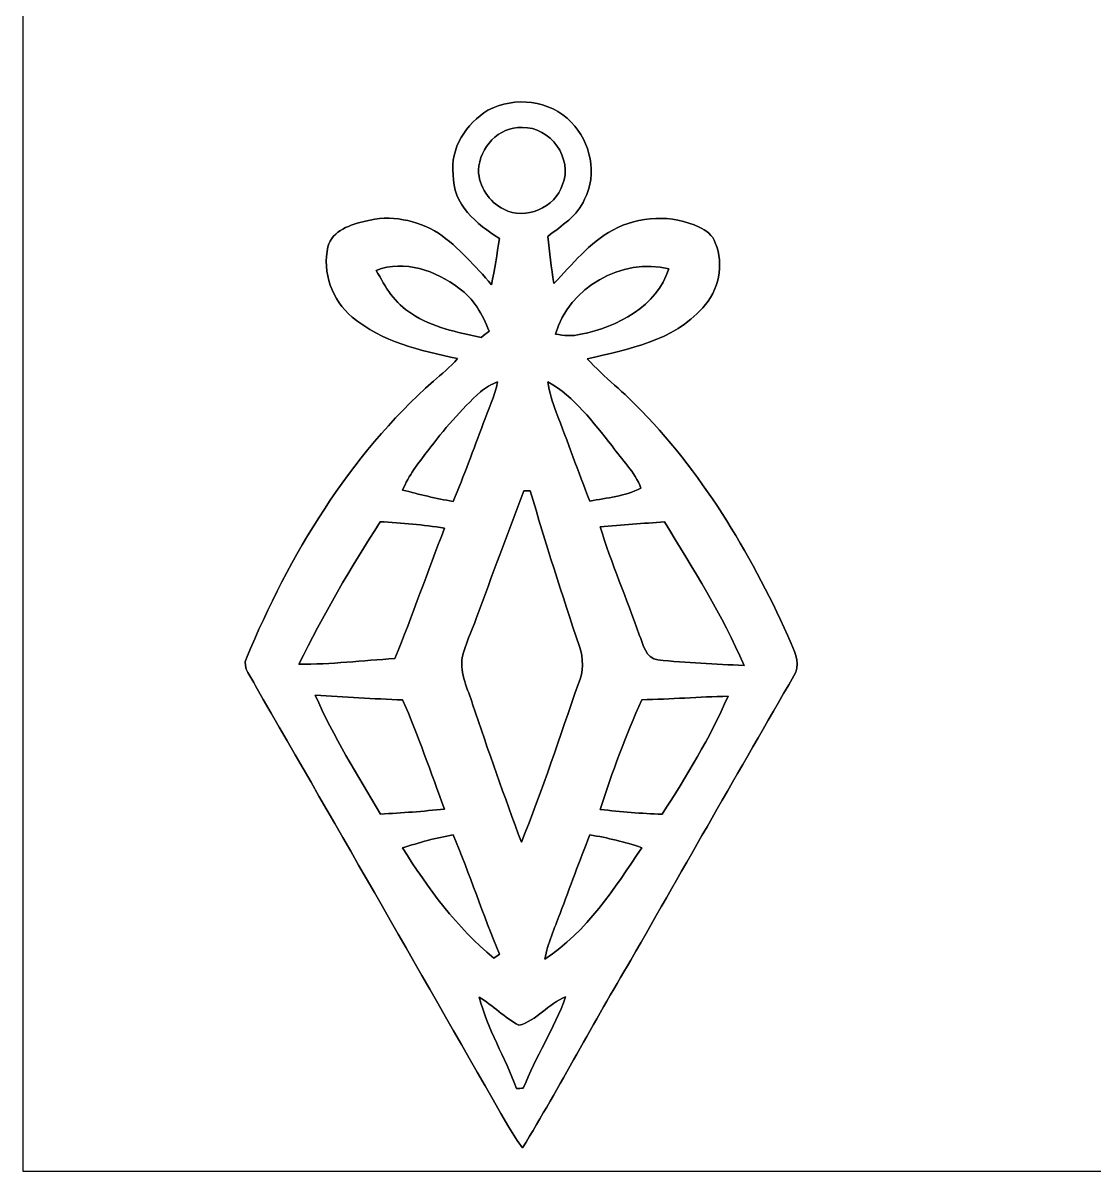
# Model space of a CAD drawing. Header units: centimetres. Extents: x -16.8 to 16.8, y -16.7 to 16.7.
# Drawn here: x -16.77 to -1.22, y -16.67 to 0 of the extents above; entities that cross this region are included whole.
import ezdxf

# ---------------------------------------------------------------- set-up
doc = ezdxf.new("R2010")
doc.units = ezdxf.units.CM
doc.header["$MEASUREMENT"] = 0
doc.layers.add('Layer 1', color=7, linetype='Continuous')

msp = doc.modelspace()

# ---------------------------------------------------------------- linework, layer by layer
at = {"layer": 'Layer 1', "color": 7}
for points, knots in [([(-16.77458, 16.66875), (-16.77458, 16.66875), (16.77458, 16.66875), (16.77458, 16.66875), (16.77458, 16.66875), (16.77458, 16.66875), (16.77458, -16.66875), (16.77458, -16.66875), (16.77458, -16.66875), (16.77458, -16.66875), (-16.77458, -16.66875), (-16.77458, -16.66875), (-16.77458, -16.66875), (-16.77458, -16.66875), (-16.77458, 16.66875), (-16.77458, 16.66875), (-16.77458, 16.66875), (-16.77458, 16.66875), (-16.77458, 16.66875), (-16.77458, 16.66875)], [0, 0, 0, 0, 0.16666667, 0.16666667, 0.16666667, 0.16666667, 0.33333333, 0.33333333, 0.33333333, 0.33333333, 0.5, 0.5, 0.5, 0.5, 0.66666667, 0.66666667, 0.66666667, 0.66666667, 1, 1, 1, 1]), ([(-10.02418, -1.26577), (-10.33745, -1.46085), (-10.58016, -1.8221), (-10.52724, -2.20416), (-10.52724, -2.20416), (-10.54418, -2.62678), (-10.18293, -2.92841), (-9.85661, -3.12949), (-9.85661, -3.12949), (-9.89224, -3.35386), (-9.92858, -3.57822), (-9.97232, -3.80153), (-9.97232, -3.80153), (-10.20692, -3.5306), (-10.44857, -3.26002), (-10.74173, -3.05118), (-10.74173, -3.05118), (-11.055, -2.86103), (-11.4427, -2.77883), (-11.80077, -2.87761), (-11.80077, -2.87761), (-12.01491, -2.92488), (-12.2809, -3.01061), (-12.34687, -3.24838), (-12.34687, -3.24838), (-12.43224, -3.62126), (-12.28972, -4.02978), (-11.99409, -4.26932), (-11.99409, -4.26932), (-11.56511, -4.63162), (-11.00208, -4.7565), (-10.46727, -4.87398), (-10.46727, -4.87398), (-10.57028, -4.99639), (-10.69693, -5.09482), (-10.81546, -5.20136), (-10.81546, -5.20136), (-12.04348, -6.28862), (-12.90426, -7.72231), (-13.53044, -9.22373), (-13.53044, -9.22373), (-13.59888, -9.37084), (-13.45177, -9.49713), (-13.40062, -9.62342), (-13.40062, -9.62342), (-12.1666, -11.75597), (-10.94564, -13.89627), (-9.72009, -16.03375), (-9.72009, -16.03375), (-9.66011, -16.13782), (-9.59379, -16.23836), (-9.52041, -16.33361), (-9.52041, -16.33361), (-8.9789, -15.43509), (-8.48748, -14.50693), (-7.94914, -13.60629), (-7.94914, -13.60629), (-7.16421, -12.22834), (-6.37752, -10.85144), (-5.58271, -9.47949), (-5.58271, -9.47949), (-5.48534, -9.33626), (-5.55449, -9.15317), (-5.61975, -9.01136), (-5.61975, -9.01136), (-6.16303, -7.7851), (-6.85306, -6.60576), (-7.78828, -5.63633), (-7.78828, -5.63633), (-8.03945, -5.36822), (-8.33438, -5.14597), (-8.58379, -4.8768), (-8.58379, -4.8768), (-7.98865, -4.73886), (-7.33178, -4.61751), (-6.90668, -4.13561), (-6.90668, -4.13561), (-6.67138, -3.89008), (-6.59377, -3.50626), (-6.72289, -3.19229), (-6.72289, -3.19229), (-6.76028, -3.08151), (-6.85588, -3.01061), (-6.95819, -2.96616), (-6.95819, -2.96616), (-7.34907, -2.77742), (-7.83202, -2.79753), (-8.21055, -3.00743), (-8.21055, -3.00743), (-8.55557, -3.19334), (-8.79722, -3.50626), (-9.06568, -3.78143), (-9.06568, -3.78143), (-9.10625, -3.55529), (-9.1313, -3.32634), (-9.15388, -3.09809), (-9.15388, -3.09809), (-8.95597, -2.94111), (-8.72384, -2.80211), (-8.62154, -2.56011), (-8.62154, -2.56011), (-8.42927, -2.19745), (-8.53369, -1.72685), (-8.81451, -1.44074), (-8.81451, -1.44074), (-9.12248, -1.11831), (-9.63824, -1.06363), (-10.02418, -1.26577), (-10.02418, -1.26577), (-10.02418, -1.26577), (-10.02418, -1.26577), (-10.02418, -1.26577)], [0, 0, 0, 0, 0.03448276, 0.03448276, 0.03448276, 0.03448276, 0.06896552, 0.06896552, 0.06896552, 0.06896552, 0.10344828, 0.10344828, 0.10344828, 0.10344828, 0.13793103, 0.13793103, 0.13793103, 0.13793103, 0.17241379, 0.17241379, 0.17241379, 0.17241379, 0.20689655, 0.20689655, 0.20689655, 0.20689655, 0.24137931, 0.24137931, 0.24137931, 0.24137931, 0.27586207, 0.27586207, 0.27586207, 0.27586207, 0.31034483, 0.31034483, 0.31034483, 0.31034483, 0.34482759, 0.34482759, 0.34482759, 0.34482759, 0.37931034, 0.37931034, 0.37931034, 0.37931034, 0.4137931, 0.4137931, 0.4137931, 0.4137931, 0.44827586, 0.44827586, 0.44827586, 0.44827586, 0.48275862, 0.48275862, 0.48275862, 0.48275862, 0.51724138, 0.51724138, 0.51724138, 0.51724138, 0.55172414, 0.55172414, 0.55172414, 0.55172414, 0.5862069, 0.5862069, 0.5862069, 0.5862069, 0.62068966, 0.62068966, 0.62068966, 0.62068966, 0.65517241, 0.65517241, 0.65517241, 0.65517241, 0.68965517, 0.68965517, 0.68965517, 0.68965517, 0.72413793, 0.72413793, 0.72413793, 0.72413793, 0.75862069, 0.75862069, 0.75862069, 0.75862069, 0.79310345, 0.79310345, 0.79310345, 0.79310345, 0.82758621, 0.82758621, 0.82758621, 0.82758621, 0.86206897, 0.86206897, 0.86206897, 0.86206897, 0.89655172, 0.89655172, 0.89655172, 0.89655172, 0.93103448, 0.93103448, 0.93103448, 0.93103448, 1, 1, 1, 1]), ([(-9.52676, -1.5173), (-9.12001, -1.50424), (-8.7824, -1.97062), (-8.94115, -2.34738), (-8.94115, -2.34738), (-9.04558, -2.68287), (-9.48196, -2.86949), (-9.79382, -2.70334), (-9.79382, -2.70334), (-10.01042, -2.60068), (-10.15647, -2.37278), (-10.16212, -2.13431), (-10.16212, -2.13431), (-10.14377, -1.8101), (-9.86966, -1.50142), (-9.52676, -1.5173)], [0, 0, 0, 0, 0.2, 0.2, 0.2, 0.2, 0.4, 0.4, 0.4, 0.4, 0.6, 0.6, 0.6, 0.6, 1, 1, 1, 1]), ([(-11.64449, -3.59198), (-11.23774, -3.435), (-10.77842, -3.59586), (-10.44857, -3.84986), (-10.44857, -3.84986), (-10.23126, -3.99732), (-10.10426, -4.23651), (-10.00619, -4.47322), (-10.00619, -4.47322), (-10.04464, -4.50427), (-10.08345, -4.53566), (-10.12155, -4.56777), (-10.12155, -4.56777), (-10.46833, -4.48416), (-10.83345, -4.42771), (-11.13155, -4.21711), (-11.13155, -4.21711), (-11.37708, -4.07952), (-11.51573, -3.82976), (-11.64449, -3.59198)], [0, 0, 0, 0, 0.16666667, 0.16666667, 0.16666667, 0.16666667, 0.33333333, 0.33333333, 0.33333333, 0.33333333, 0.5, 0.5, 0.5, 0.5, 0.66666667, 0.66666667, 0.66666667, 0.66666667, 1, 1, 1, 1]), ([(-9.04487, -4.51697), (-8.8519, -3.8421), (-8.07649, -3.40395), (-7.39669, -3.56835), (-7.39669, -3.56835), (-7.57555, -4.1208), (-8.1407, -4.41219), (-8.67586, -4.51979), (-8.67586, -4.51979), (-8.79828, -4.55224), (-8.92316, -4.54096), (-9.04487, -4.51697)], [0, 0, 0, 0, 0.25, 0.25, 0.25, 0.25, 0.5, 0.5, 0.5, 0.5, 1, 1, 1, 1]), ([(-10.13107, -5.35481), (-10.05946, -5.2899), (-9.97197, -5.24757), (-9.88448, -5.20982), (-9.88448, -5.20982), (-9.9247, -5.42114), (-10.01959, -5.61516), (-10.09297, -5.81625), (-10.09297, -5.81625), (-10.23408, -6.19478), (-10.37061, -6.57542), (-10.53042, -6.94725), (-10.53042, -6.94725), (-10.77736, -6.90527), (-11.02043, -6.84495), (-11.26243, -6.78109), (-11.26243, -6.78109), (-11.17847, -6.57013), (-11.03277, -6.39304), (-10.89907, -6.21242), (-10.89907, -6.21242), (-10.66518, -5.90797), (-10.41718, -5.61164), (-10.13107, -5.35481)], [0, 0, 0, 0, 0.14285714, 0.14285714, 0.14285714, 0.14285714, 0.28571429, 0.28571429, 0.28571429, 0.28571429, 0.42857143, 0.42857143, 0.42857143, 0.42857143, 0.57142857, 0.57142857, 0.57142857, 0.57142857, 0.71428571, 0.71428571, 0.71428571, 0.71428571, 1, 1, 1, 1]), ([(-9.15599, -5.21018), (-8.76582, -5.42713), (-8.49701, -5.80108), (-8.22078, -6.14045), (-8.22078, -6.14045), (-8.08143, -6.34224), (-7.88988, -6.51898), (-7.80203, -6.75252), (-7.80203, -6.75252), (-8.03204, -6.8707), (-8.29522, -6.89575), (-8.54569, -6.94231), (-8.54569, -6.94231), (-8.71291, -6.51298), (-8.86813, -6.07907), (-9.03393, -5.64903), (-9.03393, -5.64903), (-9.08861, -5.50721), (-9.12989, -5.35975), (-9.15599, -5.21018)], [0, 0, 0, 0, 0.16666667, 0.16666667, 0.16666667, 0.16666667, 0.33333333, 0.33333333, 0.33333333, 0.33333333, 0.5, 0.5, 0.5, 0.5, 0.66666667, 0.66666667, 0.66666667, 0.66666667, 1, 1, 1, 1]), ([(-9.50101, -6.79521), (-9.47808, -6.79415), (-9.43187, -6.79168), (-9.40894, -6.79062), (-9.40894, -6.79062), (-9.19092, -7.55015), (-8.94503, -8.30192), (-8.69633, -9.05193), (-8.69633, -9.05193), (-8.63741, -9.22549), (-8.63247, -9.42058), (-8.71114, -9.58991), (-8.71114, -9.58991), (-8.97996, -10.36073), (-9.23008, -11.13966), (-9.53911, -11.89567), (-9.53911, -11.89567), (-9.78182, -11.23033), (-10.02489, -10.56499), (-10.24608, -9.89224), (-10.24608, -9.89224), (-10.31381, -9.6707), (-10.43411, -9.45162), (-10.39848, -9.2142), (-10.39848, -9.2142), (-10.35191, -9.01806), (-10.26231, -8.83567), (-10.19387, -8.64694), (-10.19387, -8.64694), (-9.96703, -8.02816), (-9.73455, -7.41151), (-9.50101, -6.79521)], [0, 0, 0, 0, 0.11111111, 0.11111111, 0.11111111, 0.11111111, 0.22222222, 0.22222222, 0.22222222, 0.22222222, 0.33333333, 0.33333333, 0.33333333, 0.33333333, 0.44444444, 0.44444444, 0.44444444, 0.44444444, 0.55555556, 0.55555556, 0.55555556, 0.55555556, 0.66666667, 0.66666667, 0.66666667, 0.66666667, 0.77777778, 0.77777778, 0.77777778, 0.77777778, 1, 1, 1, 1]), ([(-11.58769, -7.24147), (-11.27584, -7.26264), (-10.96222, -7.28098), (-10.65389, -7.33637), (-10.65389, -7.33637), (-10.90224, -7.96361), (-11.11638, -8.6039), (-11.37532, -9.2269), (-11.37532, -9.2269), (-11.83958, -9.25901), (-12.30313, -9.31228), (-12.76914, -9.31122), (-12.76914, -9.31122), (-12.4206, -8.59719), (-12.01843, -7.90857), (-11.58769, -7.24147)], [0, 0, 0, 0, 0.2, 0.2, 0.2, 0.2, 0.4, 0.4, 0.4, 0.4, 0.6, 0.6, 0.6, 0.6, 1, 1, 1, 1]), ([(-8.39294, -7.31802), (-8.08249, -7.28768), (-7.77134, -7.26511), (-7.45984, -7.24429), (-7.45984, -7.24429), (-7.04674, -7.92127), (-6.62199, -8.5979), (-6.30661, -9.32709), (-6.30661, -9.32709), (-6.72359, -9.30945), (-7.14199, -9.29217), (-7.5565, -9.24595), (-7.5565, -9.24595), (-7.73712, -9.22479), (-7.76852, -9.02088), (-7.82743, -8.88436), (-7.82743, -8.88436), (-8.00735, -8.35907), (-8.23278, -7.84966), (-8.39294, -7.31802)], [0, 0, 0, 0, 0.16666667, 0.16666667, 0.16666667, 0.16666667, 0.33333333, 0.33333333, 0.33333333, 0.33333333, 0.5, 0.5, 0.5, 0.5, 0.66666667, 0.66666667, 0.66666667, 0.66666667, 1, 1, 1, 1]), ([(-12.53137, -9.75995), (-12.10839, -9.77865), (-11.68612, -9.81675), (-11.26278, -9.82768), (-11.26278, -9.82768), (-11.03454, -10.34591), (-10.85391, -10.88355), (-10.65565, -11.41342), (-10.65565, -11.41342), (-10.96504, -11.44588), (-11.27548, -11.47057), (-11.58628, -11.48644), (-11.58628, -11.48644), (-11.91648, -10.91988), (-12.27138, -10.3632), (-12.53137, -9.75995)], [0, 0, 0, 0, 0.2, 0.2, 0.2, 0.2, 0.4, 0.4, 0.4, 0.4, 0.6, 0.6, 0.6, 0.6, 1, 1, 1, 1]), ([(-7.79004, -9.82662), (-7.3727, -9.81675), (-6.95572, -9.7857), (-6.53803, -9.77512), (-6.53803, -9.77512), (-6.8005, -10.37555), (-7.13846, -10.94246), (-7.49688, -11.48962), (-7.49688, -11.48962), (-7.79639, -11.47551), (-8.0959, -11.45505), (-8.39294, -11.41801), (-8.39294, -11.41801), (-8.22078, -10.8779), (-8.02358, -10.34274), (-7.79004, -9.82662)], [0, 0, 0, 0, 0.2, 0.2, 0.2, 0.2, 0.4, 0.4, 0.4, 0.4, 0.6, 0.6, 0.6, 0.6, 1, 1, 1, 1]), ([(-11.26243, -11.97857), (-11.02254, -11.89814), (-10.77877, -11.8304), (-10.52901, -11.78772), (-10.52901, -11.78772), (-10.28771, -12.35851), (-10.09579, -12.94906), (-9.85591, -13.52056), (-9.85591, -13.52056), (-9.87637, -13.53502), (-9.91799, -13.5636), (-9.93881, -13.57806), (-9.93881, -13.57806), (-10.47574, -13.13427), (-10.89484, -12.56489), (-11.26243, -11.97857)], [0, 0, 0, 0, 0.2, 0.2, 0.2, 0.2, 0.4, 0.4, 0.4, 0.4, 0.6, 0.6, 0.6, 0.6, 1, 1, 1, 1]), ([(-8.54287, -11.78736), (-8.28887, -11.83217), (-8.03557, -11.88861), (-7.7918, -11.97504), (-7.7918, -11.97504), (-8.1848, -12.56771), (-8.59331, -13.19318), (-9.19692, -13.59253), (-9.19692, -13.59253), (-9.15917, -13.36146), (-9.05828, -13.14803), (-8.97784, -12.93072), (-8.97784, -12.93072), (-8.83073, -12.55007), (-8.69703, -12.16484), (-8.54287, -11.78736)], [0, 0, 0, 0, 0.2, 0.2, 0.2, 0.2, 0.4, 0.4, 0.4, 0.4, 0.6, 0.6, 0.6, 0.6, 1, 1, 1, 1]), ([(-10.14942, -14.14251), (-9.94974, -14.2681), (-9.78218, -14.43919), (-9.57509, -14.55314), (-9.57509, -14.55314), (-9.3158, -14.48823), (-9.14788, -14.23352), (-8.896, -14.14145), (-8.896, -14.14145), (-9.06321, -14.59971), (-9.33168, -15.01352), (-9.51054, -15.46754), (-9.51054, -15.46754), (-9.53594, -15.46789), (-9.58638, -15.4686), (-9.61178, -15.46895), (-9.61178, -15.46895), (-9.773, -15.01916), (-10.03194, -14.60747), (-10.14942, -14.14251)], [0, 0, 0, 0, 0.16666667, 0.16666667, 0.16666667, 0.16666667, 0.33333333, 0.33333333, 0.33333333, 0.33333333, 0.5, 0.5, 0.5, 0.5, 0.66666667, 0.66666667, 0.66666667, 0.66666667, 1, 1, 1, 1])]:
    msp.add_open_spline(points, degree=3, knots=knots, dxfattribs=at)
at = {"layer": 'Layer 1', "color": 251}
for points, knots in [([(-10.02418, -1.26577), (-9.63824, -1.06363), (-9.12248, -1.11831), (-8.81451, -1.44074), (-8.81451, -1.44074), (-8.53369, -1.72685), (-8.42927, -2.19745), (-8.62154, -2.56011), (-8.62154, -2.56011), (-8.72384, -2.80211), (-8.95597, -2.94111), (-9.15388, -3.09809), (-9.15388, -3.09809), (-9.1313, -3.32634), (-9.10625, -3.55529), (-9.06568, -3.78143), (-9.06568, -3.78143), (-8.79722, -3.50626), (-8.55557, -3.19334), (-8.21055, -3.00743), (-8.21055, -3.00743), (-7.83202, -2.79753), (-7.34907, -2.77742), (-6.95819, -2.96616), (-6.95819, -2.96616), (-6.85588, -3.01061), (-6.76028, -3.08151), (-6.72289, -3.19229), (-6.72289, -3.19229), (-6.59377, -3.50626), (-6.67138, -3.89008), (-6.90668, -4.13561), (-6.90668, -4.13561), (-7.33178, -4.61751), (-7.98865, -4.73886), (-8.58379, -4.8768), (-8.58379, -4.8768), (-8.33438, -5.14597), (-8.03945, -5.36822), (-7.78828, -5.63633), (-7.78828, -5.63633), (-6.85306, -6.60576), (-6.16303, -7.7851), (-5.61975, -9.01136), (-5.61975, -9.01136), (-5.55449, -9.15317), (-5.48534, -9.33626), (-5.58271, -9.47949), (-5.58271, -9.47949), (-6.37752, -10.85144), (-7.16421, -12.22834), (-7.94914, -13.60629), (-7.94914, -13.60629), (-8.48748, -14.50693), (-8.9789, -15.43509), (-9.52041, -16.33361), (-9.52041, -16.33361), (-9.59379, -16.23836), (-9.66011, -16.13782), (-9.72009, -16.03375), (-9.72009, -16.03375), (-10.94564, -13.89627), (-12.1666, -11.75597), (-13.40062, -9.62342), (-13.40062, -9.62342), (-13.45177, -9.49713), (-13.59888, -9.37084), (-13.53044, -9.22373), (-13.53044, -9.22373), (-12.90426, -7.72231), (-12.04348, -6.28862), (-10.81546, -5.20136), (-10.81546, -5.20136), (-10.69693, -5.09482), (-10.57028, -4.99639), (-10.46727, -4.87398), (-10.46727, -4.87398), (-11.00208, -4.7565), (-11.56511, -4.63162), (-11.99409, -4.26932), (-11.99409, -4.26932), (-12.28972, -4.02978), (-12.43224, -3.62126), (-12.34687, -3.24838), (-12.34687, -3.24838), (-12.2809, -3.01061), (-12.01491, -2.92488), (-11.80077, -2.87761), (-11.80077, -2.87761), (-11.4427, -2.77883), (-11.055, -2.86103), (-10.74173, -3.05118), (-10.74173, -3.05118), (-10.44857, -3.26002), (-10.20692, -3.5306), (-9.97232, -3.80153), (-9.97232, -3.80153), (-9.92858, -3.57822), (-9.89224, -3.35386), (-9.85661, -3.12949), (-9.85661, -3.12949), (-10.18293, -2.92841), (-10.54418, -2.62678), (-10.52724, -2.20416), (-10.52724, -2.20416), (-10.58016, -1.8221), (-10.33745, -1.46085), (-10.02418, -1.26577), (-10.02418, -1.26577), (-10.02418, -1.26577), (-10.02418, -1.26577), (-10.02418, -1.26577)], [0, 0, 0, 0, 0.03448276, 0.03448276, 0.03448276, 0.03448276, 0.06896552, 0.06896552, 0.06896552, 0.06896552, 0.10344828, 0.10344828, 0.10344828, 0.10344828, 0.13793103, 0.13793103, 0.13793103, 0.13793103, 0.17241379, 0.17241379, 0.17241379, 0.17241379, 0.20689655, 0.20689655, 0.20689655, 0.20689655, 0.24137931, 0.24137931, 0.24137931, 0.24137931, 0.27586207, 0.27586207, 0.27586207, 0.27586207, 0.31034483, 0.31034483, 0.31034483, 0.31034483, 0.34482759, 0.34482759, 0.34482759, 0.34482759, 0.37931034, 0.37931034, 0.37931034, 0.37931034, 0.4137931, 0.4137931, 0.4137931, 0.4137931, 0.44827586, 0.44827586, 0.44827586, 0.44827586, 0.48275862, 0.48275862, 0.48275862, 0.48275862, 0.51724138, 0.51724138, 0.51724138, 0.51724138, 0.55172414, 0.55172414, 0.55172414, 0.55172414, 0.5862069, 0.5862069, 0.5862069, 0.5862069, 0.62068966, 0.62068966, 0.62068966, 0.62068966, 0.65517241, 0.65517241, 0.65517241, 0.65517241, 0.68965517, 0.68965517, 0.68965517, 0.68965517, 0.72413793, 0.72413793, 0.72413793, 0.72413793, 0.75862069, 0.75862069, 0.75862069, 0.75862069, 0.79310345, 0.79310345, 0.79310345, 0.79310345, 0.82758621, 0.82758621, 0.82758621, 0.82758621, 0.86206897, 0.86206897, 0.86206897, 0.86206897, 0.89655172, 0.89655172, 0.89655172, 0.89655172, 0.93103448, 0.93103448, 0.93103448, 0.93103448, 1, 1, 1, 1]), ([(-9.52676, -1.5173), (-9.86966, -1.50142), (-10.14377, -1.8101), (-10.16212, -2.13431), (-10.16212, -2.13431), (-10.15647, -2.37278), (-10.01042, -2.60068), (-9.79382, -2.70334), (-9.79382, -2.70334), (-9.48196, -2.86949), (-9.04558, -2.68287), (-8.94115, -2.34738), (-8.94115, -2.34738), (-8.7824, -1.97062), (-9.12001, -1.50424), (-9.52676, -1.5173), (-9.52676, -1.5173), (-9.52676, -1.5173), (-9.52676, -1.5173), (-9.52676, -1.5173)], [0, 0, 0, 0, 0.16666667, 0.16666667, 0.16666667, 0.16666667, 0.33333333, 0.33333333, 0.33333333, 0.33333333, 0.5, 0.5, 0.5, 0.5, 0.66666667, 0.66666667, 0.66666667, 0.66666667, 1, 1, 1, 1]), ([(-11.64449, -3.59198), (-11.51573, -3.82976), (-11.37708, -4.07952), (-11.13155, -4.21711), (-11.13155, -4.21711), (-10.83345, -4.42771), (-10.46833, -4.48416), (-10.12155, -4.56777), (-10.12155, -4.56777), (-10.08345, -4.53566), (-10.04464, -4.50427), (-10.00619, -4.47322), (-10.00619, -4.47322), (-10.10426, -4.23651), (-10.23126, -3.99732), (-10.44857, -3.84986), (-10.44857, -3.84986), (-10.77842, -3.59586), (-11.23774, -3.435), (-11.64449, -3.59198), (-11.64449, -3.59198), (-11.64449, -3.59198), (-11.64449, -3.59198), (-11.64449, -3.59198)], [0, 0, 0, 0, 0.14285714, 0.14285714, 0.14285714, 0.14285714, 0.28571429, 0.28571429, 0.28571429, 0.28571429, 0.42857143, 0.42857143, 0.42857143, 0.42857143, 0.57142857, 0.57142857, 0.57142857, 0.57142857, 0.71428571, 0.71428571, 0.71428571, 0.71428571, 1, 1, 1, 1]), ([(-9.04487, -4.51697), (-8.92316, -4.54096), (-8.79828, -4.55224), (-8.67586, -4.51979), (-8.67586, -4.51979), (-8.1407, -4.41219), (-7.57555, -4.1208), (-7.39669, -3.56835), (-7.39669, -3.56835), (-8.07649, -3.40395), (-8.8519, -3.8421), (-9.04487, -4.51697), (-9.04487, -4.51697), (-9.04487, -4.51697), (-9.04487, -4.51697), (-9.04487, -4.51697)], [0, 0, 0, 0, 0.2, 0.2, 0.2, 0.2, 0.4, 0.4, 0.4, 0.4, 0.6, 0.6, 0.6, 0.6, 1, 1, 1, 1]), ([(-10.13107, -5.35481), (-10.41718, -5.61164), (-10.66518, -5.90797), (-10.89907, -6.21242), (-10.89907, -6.21242), (-11.03277, -6.39304), (-11.17847, -6.57013), (-11.26243, -6.78109), (-11.26243, -6.78109), (-11.02043, -6.84495), (-10.77736, -6.90527), (-10.53042, -6.94725), (-10.53042, -6.94725), (-10.37061, -6.57542), (-10.23408, -6.19478), (-10.09297, -5.81625), (-10.09297, -5.81625), (-10.01959, -5.61516), (-9.9247, -5.42114), (-9.88448, -5.20982), (-9.88448, -5.20982), (-9.97197, -5.24757), (-10.05946, -5.2899), (-10.13107, -5.35481), (-10.13107, -5.35481), (-10.13107, -5.35481), (-10.13107, -5.35481), (-10.13107, -5.35481)], [0, 0, 0, 0, 0.125, 0.125, 0.125, 0.125, 0.25, 0.25, 0.25, 0.25, 0.375, 0.375, 0.375, 0.375, 0.5, 0.5, 0.5, 0.5, 0.625, 0.625, 0.625, 0.625, 0.75, 0.75, 0.75, 0.75, 1, 1, 1, 1]), ([(-9.15599, -5.21018), (-9.12989, -5.35975), (-9.08861, -5.50721), (-9.03393, -5.64903), (-9.03393, -5.64903), (-8.86813, -6.07907), (-8.71291, -6.51298), (-8.54569, -6.94231), (-8.54569, -6.94231), (-8.29522, -6.89575), (-8.03204, -6.8707), (-7.80203, -6.75252), (-7.80203, -6.75252), (-7.88988, -6.51898), (-8.08143, -6.34224), (-8.22078, -6.14045), (-8.22078, -6.14045), (-8.49701, -5.80108), (-8.76582, -5.42713), (-9.15599, -5.21018), (-9.15599, -5.21018), (-9.15599, -5.21018), (-9.15599, -5.21018), (-9.15599, -5.21018)], [0, 0, 0, 0, 0.14285714, 0.14285714, 0.14285714, 0.14285714, 0.28571429, 0.28571429, 0.28571429, 0.28571429, 0.42857143, 0.42857143, 0.42857143, 0.42857143, 0.57142857, 0.57142857, 0.57142857, 0.57142857, 0.71428571, 0.71428571, 0.71428571, 0.71428571, 1, 1, 1, 1]), ([(-9.50101, -6.79521), (-9.73455, -7.41151), (-9.96703, -8.02816), (-10.19387, -8.64694), (-10.19387, -8.64694), (-10.26231, -8.83567), (-10.35191, -9.01806), (-10.39848, -9.2142), (-10.39848, -9.2142), (-10.43411, -9.45162), (-10.31381, -9.6707), (-10.24608, -9.89224), (-10.24608, -9.89224), (-10.02489, -10.56499), (-9.78182, -11.23033), (-9.53911, -11.89567), (-9.53911, -11.89567), (-9.23008, -11.13966), (-8.97996, -10.36073), (-8.71114, -9.58991), (-8.71114, -9.58991), (-8.63247, -9.42058), (-8.63741, -9.22549), (-8.69633, -9.05193), (-8.69633, -9.05193), (-8.94503, -8.30192), (-9.19092, -7.55015), (-9.40894, -6.79062), (-9.40894, -6.79062), (-9.43187, -6.79168), (-9.47808, -6.79415), (-9.50101, -6.79521), (-9.50101, -6.79521), (-9.50101, -6.79521), (-9.50101, -6.79521), (-9.50101, -6.79521)], [0, 0, 0, 0, 0.1, 0.1, 0.1, 0.1, 0.2, 0.2, 0.2, 0.2, 0.3, 0.3, 0.3, 0.3, 0.4, 0.4, 0.4, 0.4, 0.5, 0.5, 0.5, 0.5, 0.6, 0.6, 0.6, 0.6, 0.7, 0.7, 0.7, 0.7, 0.8, 0.8, 0.8, 0.8, 1, 1, 1, 1]), ([(-11.58769, -7.24147), (-12.01843, -7.90857), (-12.4206, -8.59719), (-12.76914, -9.31122), (-12.76914, -9.31122), (-12.30313, -9.31228), (-11.83958, -9.25901), (-11.37532, -9.2269), (-11.37532, -9.2269), (-11.11638, -8.6039), (-10.90224, -7.96361), (-10.65389, -7.33637), (-10.65389, -7.33637), (-10.96222, -7.28098), (-11.27584, -7.26264), (-11.58769, -7.24147), (-11.58769, -7.24147), (-11.58769, -7.24147), (-11.58769, -7.24147), (-11.58769, -7.24147)], [0, 0, 0, 0, 0.16666667, 0.16666667, 0.16666667, 0.16666667, 0.33333333, 0.33333333, 0.33333333, 0.33333333, 0.5, 0.5, 0.5, 0.5, 0.66666667, 0.66666667, 0.66666667, 0.66666667, 1, 1, 1, 1]), ([(-8.39294, -7.31802), (-8.23278, -7.84966), (-8.00735, -8.35907), (-7.82743, -8.88436), (-7.82743, -8.88436), (-7.76852, -9.02088), (-7.73712, -9.22479), (-7.5565, -9.24595), (-7.5565, -9.24595), (-7.14199, -9.29217), (-6.72359, -9.30945), (-6.30661, -9.32709), (-6.30661, -9.32709), (-6.62199, -8.5979), (-7.04674, -7.92127), (-7.45984, -7.24429), (-7.45984, -7.24429), (-7.77134, -7.26511), (-8.08249, -7.28768), (-8.39294, -7.31802), (-8.39294, -7.31802), (-8.39294, -7.31802), (-8.39294, -7.31802), (-8.39294, -7.31802)], [0, 0, 0, 0, 0.14285714, 0.14285714, 0.14285714, 0.14285714, 0.28571429, 0.28571429, 0.28571429, 0.28571429, 0.42857143, 0.42857143, 0.42857143, 0.42857143, 0.57142857, 0.57142857, 0.57142857, 0.57142857, 0.71428571, 0.71428571, 0.71428571, 0.71428571, 1, 1, 1, 1]), ([(-12.53137, -9.75995), (-12.27138, -10.3632), (-11.91648, -10.91988), (-11.58628, -11.48644), (-11.58628, -11.48644), (-11.27548, -11.47057), (-10.96504, -11.44588), (-10.65565, -11.41342), (-10.65565, -11.41342), (-10.85391, -10.88355), (-11.03454, -10.34591), (-11.26278, -9.82768), (-11.26278, -9.82768), (-11.68612, -9.81675), (-12.10839, -9.77865), (-12.53137, -9.75995), (-12.53137, -9.75995), (-12.53137, -9.75995), (-12.53137, -9.75995), (-12.53137, -9.75995)], [0, 0, 0, 0, 0.16666667, 0.16666667, 0.16666667, 0.16666667, 0.33333333, 0.33333333, 0.33333333, 0.33333333, 0.5, 0.5, 0.5, 0.5, 0.66666667, 0.66666667, 0.66666667, 0.66666667, 1, 1, 1, 1]), ([(-7.79004, -9.82662), (-8.02358, -10.34274), (-8.22078, -10.8779), (-8.39294, -11.41801), (-8.39294, -11.41801), (-8.0959, -11.45505), (-7.79639, -11.47551), (-7.49688, -11.48962), (-7.49688, -11.48962), (-7.13846, -10.94246), (-6.8005, -10.37555), (-6.53803, -9.77512), (-6.53803, -9.77512), (-6.95572, -9.7857), (-7.3727, -9.81675), (-7.79004, -9.82662), (-7.79004, -9.82662), (-7.79004, -9.82662), (-7.79004, -9.82662), (-7.79004, -9.82662)], [0, 0, 0, 0, 0.16666667, 0.16666667, 0.16666667, 0.16666667, 0.33333333, 0.33333333, 0.33333333, 0.33333333, 0.5, 0.5, 0.5, 0.5, 0.66666667, 0.66666667, 0.66666667, 0.66666667, 1, 1, 1, 1]), ([(-11.26243, -11.97857), (-10.89484, -12.56489), (-10.47574, -13.13427), (-9.93881, -13.57806), (-9.93881, -13.57806), (-9.91799, -13.5636), (-9.87637, -13.53502), (-9.85591, -13.52056), (-9.85591, -13.52056), (-10.09579, -12.94906), (-10.28771, -12.35851), (-10.52901, -11.78772), (-10.52901, -11.78772), (-10.77877, -11.8304), (-11.02254, -11.89814), (-11.26243, -11.97857), (-11.26243, -11.97857), (-11.26243, -11.97857), (-11.26243, -11.97857), (-11.26243, -11.97857)], [0, 0, 0, 0, 0.16666667, 0.16666667, 0.16666667, 0.16666667, 0.33333333, 0.33333333, 0.33333333, 0.33333333, 0.5, 0.5, 0.5, 0.5, 0.66666667, 0.66666667, 0.66666667, 0.66666667, 1, 1, 1, 1]), ([(-8.54287, -11.78736), (-8.69703, -12.16484), (-8.83073, -12.55007), (-8.97784, -12.93072), (-8.97784, -12.93072), (-9.05828, -13.14803), (-9.15917, -13.36146), (-9.19692, -13.59253), (-9.19692, -13.59253), (-8.59331, -13.19318), (-8.1848, -12.56771), (-7.7918, -11.97504), (-7.7918, -11.97504), (-8.03557, -11.88861), (-8.28887, -11.83217), (-8.54287, -11.78736), (-8.54287, -11.78736), (-8.54287, -11.78736), (-8.54287, -11.78736), (-8.54287, -11.78736)], [0, 0, 0, 0, 0.16666667, 0.16666667, 0.16666667, 0.16666667, 0.33333333, 0.33333333, 0.33333333, 0.33333333, 0.5, 0.5, 0.5, 0.5, 0.66666667, 0.66666667, 0.66666667, 0.66666667, 1, 1, 1, 1]), ([(-10.14942, -14.14251), (-10.03194, -14.60747), (-9.773, -15.01916), (-9.61178, -15.46895), (-9.61178, -15.46895), (-9.58638, -15.4686), (-9.53594, -15.46789), (-9.51054, -15.46754), (-9.51054, -15.46754), (-9.33168, -15.01352), (-9.06321, -14.59971), (-8.896, -14.14145), (-8.896, -14.14145), (-9.14788, -14.23352), (-9.3158, -14.48823), (-9.57509, -14.55314), (-9.57509, -14.55314), (-9.78218, -14.43919), (-9.94974, -14.2681), (-10.14942, -14.14251)], [0, 0, 0, 0, 0.16666667, 0.16666667, 0.16666667, 0.16666667, 0.33333333, 0.33333333, 0.33333333, 0.33333333, 0.5, 0.5, 0.5, 0.5, 0.66666667, 0.66666667, 0.66666667, 0.66666667, 1, 1, 1, 1])]:
    msp.add_open_spline(points, degree=3, knots=knots, dxfattribs=at)

doc.saveas('drawing.dxf')
